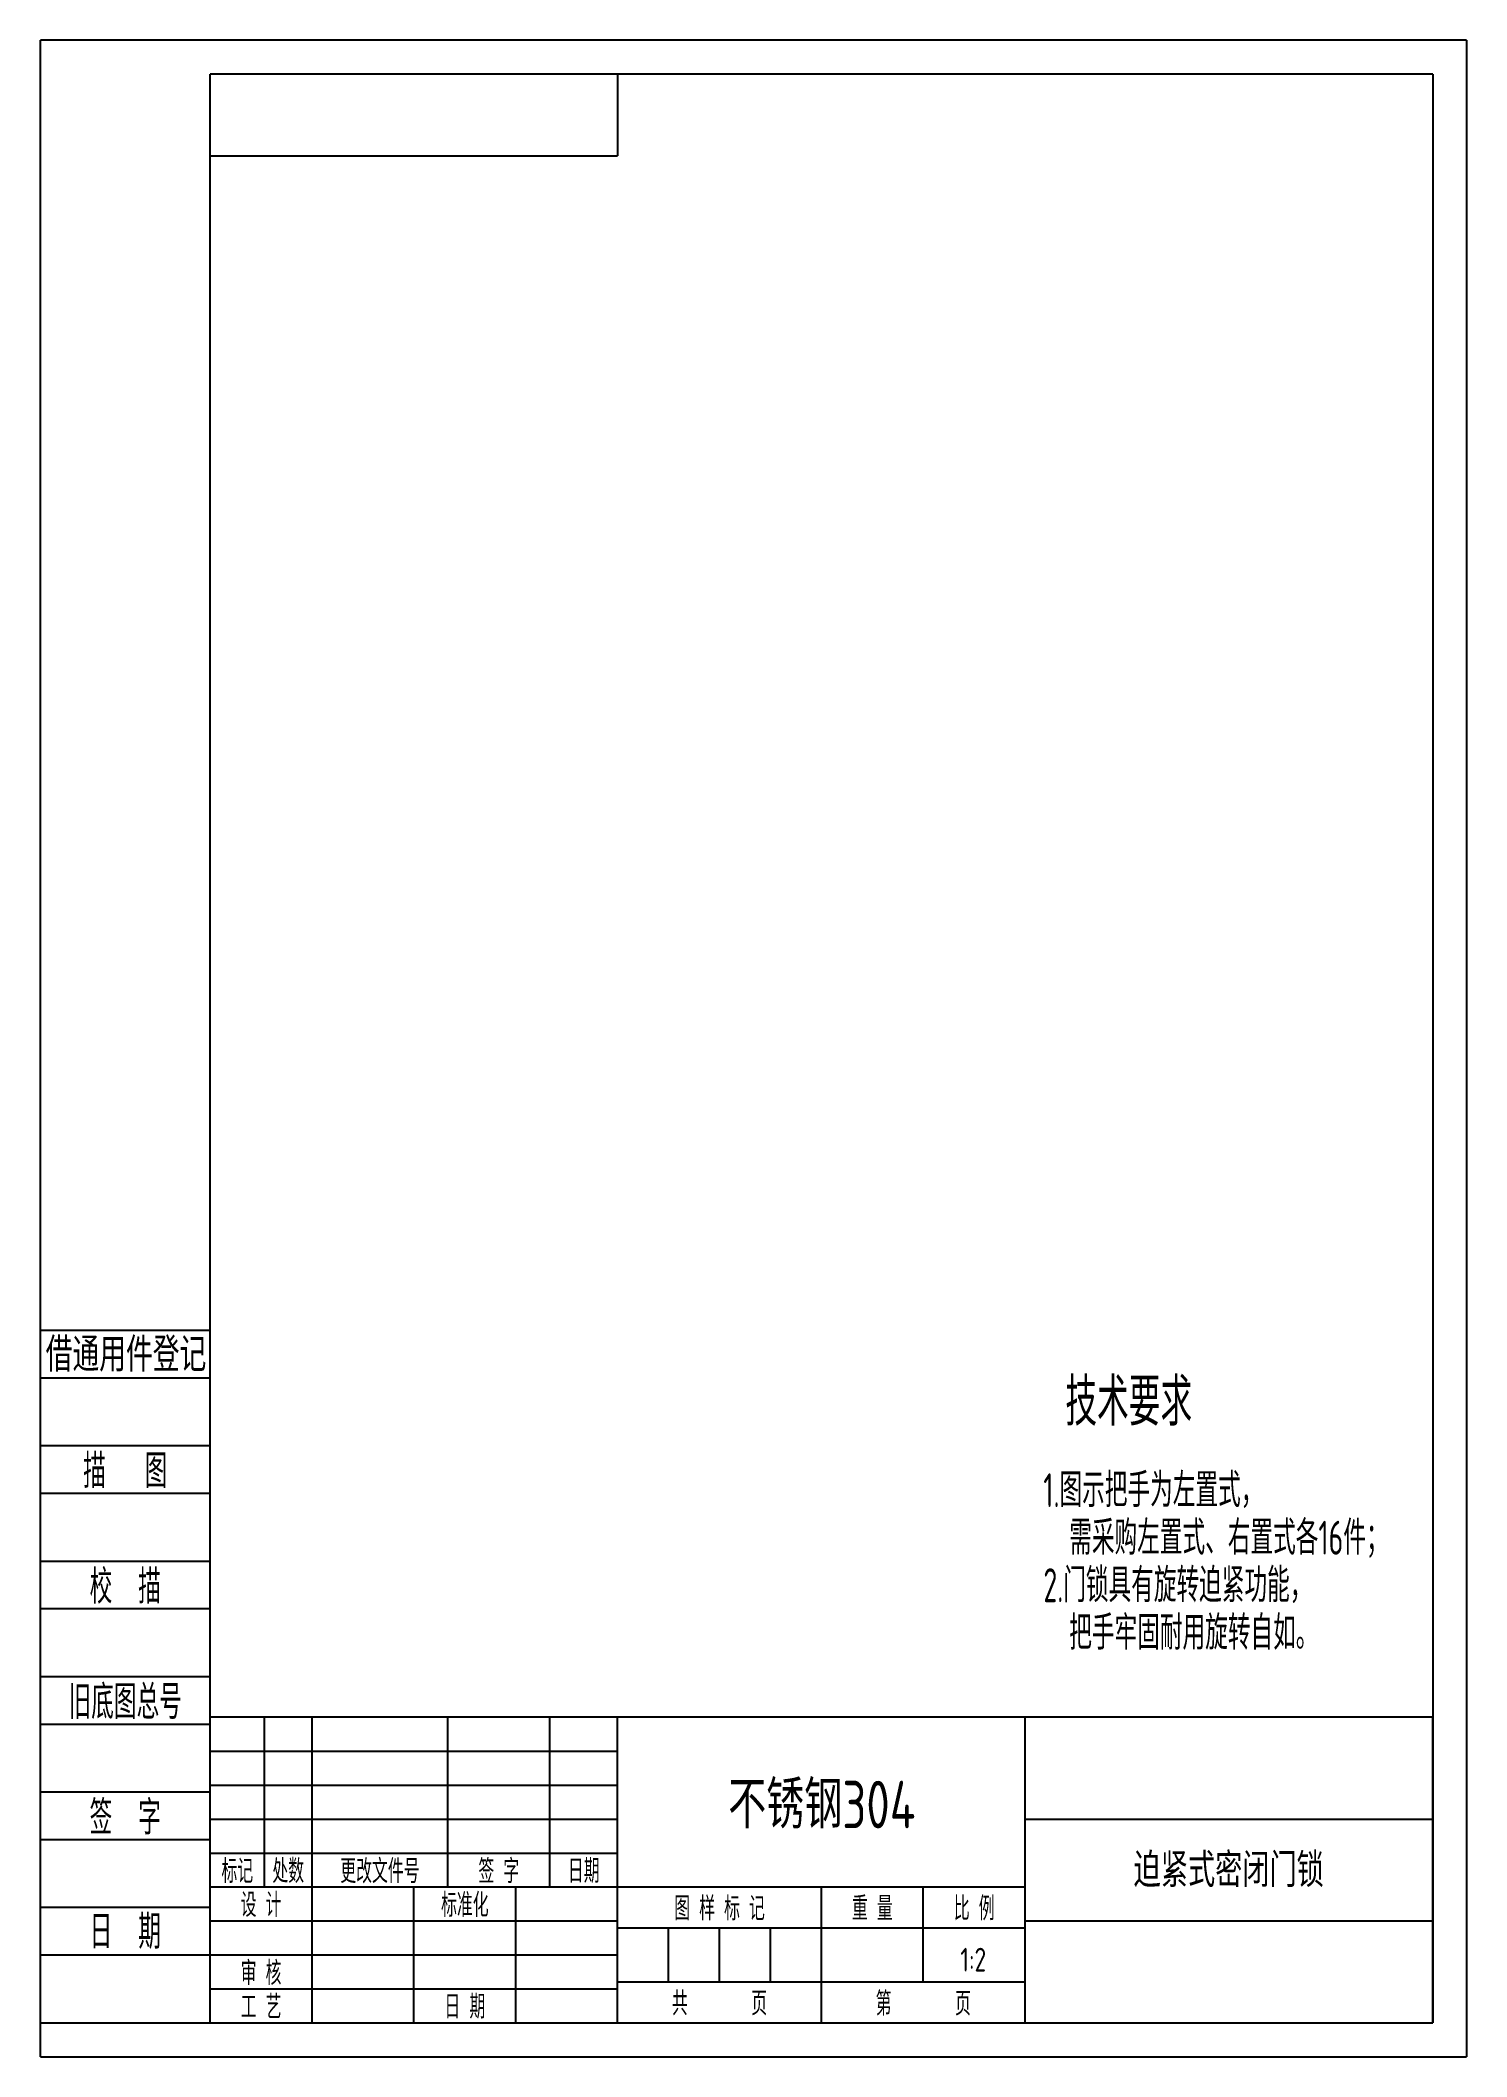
# Model space of a CAD drawing. Header units: millimetres. Extents: x -50 to 370, y -10 to 584.
import ezdxf
from ezdxf.enums import TextEntityAlignment as Align

# ---------------------------------------------------------------- set-up
doc = ezdxf.new("R2010")
doc.units = ezdxf.units.MM
doc.header["$LTSCALE"] = 20
for name, color, linetype in [('1轮廓实线层', 7, 'Continuous'), ('2细线层', 4, 'Continuous'), ('6文字层', 3, 'Continuous'), ('图框层', 7, 'Continuous')]:
    doc.layers.add(name, color=color, linetype=linetype)
doc.styles.add('PC_TEXTSTYLE', font='isocp.shx', dxfattribs={"width": 0.8, "bigfont": 'hzfs.shx'})

# ---------------------------------------------------------------- blocks, each defined once
blk = doc.blocks.new('PC_TITLE_BLOCK')
at = {"layer": '1轮廓实线层'}
for p, q in [((0, 45), (-180, 45)), ((-180, 0), (-180, 45)), ((-172, 20), (-172, 45)), ((-165, 20), (-165, 45)), ((-145, 20), (-145, 45)), ((-130, 20), (-130, 45)), ((-120, 0), (-120, 45)), ((-60, 30), (0, 30)), ((-180, 20), (-60, 20)), ((-165, 0), (-165, 20)), ((-150, 0), (-150, 20)), ((-135, 0), (-135, 20)), ((-60, 15), (0, 15)), ((-180, 0), (0, 0))]:
    blk.add_line(p, q, dxfattribs=at)
at = {"layer": '1轮廓实线层', "color": 7}
for p, q in [((-60, 0), (-60, 45)), ((-180, 25), (-120, 25))]:
    blk.add_line(p, q, dxfattribs=at)
at = {"layer": '2细线层'}
for p, q in [((-180, 40), (-120, 40)), ((-180, 35), (-120, 35)), ((-180, 30), (-120, 30)), ((-90, 0), (-90, 20)), ((-75, 6), (-75, 20)), ((-180, 15), (-120, 15)), ((-120, 14), (-60, 14)), ((-112.5, 6), (-112.5, 14)), ((-105, 6), (-105, 14)), ((-97.5, 6), (-97.5, 14)), ((-180, 10), (-120, 10)), ((-120, 6), (-60, 6)), ((-180, 5), (-120, 5))]:
    blk.add_line(p, q, dxfattribs=at)
at = {"layer": '图框层'}
blk.add_line((0, 0), (0, 45), dxfattribs=at)
at = {"layer": '6文字层', "style": 'PC_TEXTSTYLE', "width": 0.667}
for s, p in [('标记', (-176, 22.5)), ('处数', (-168.5, 22.5)), (' 更改文件号 ', (-155, 22.5)), (' 签 字 ', (-137.5, 22.5)), (' 日期 ', (-125, 22.5)), (' 设 计 ', (-172.5, 17.51)), (' 标准化 ', (-142.5, 17.51)), (' 图 样 标 记 ', (-105, 17)), (' 重 量 ', (-82.5, 17)), (' 比 例 ', (-67.5, 17)), (' 审 核 ', (-172.5, 7.5)), (' 工 艺 ', (-172.5, 2.5)), (' 日 期 ', (-142.5, 2.5)), ('共       页', (-105, 3)), ('第       页', (-75, 3))]:
    blk.add_text(s, height=3.5, dxfattribs=at).set_placement(p, align=Align.MIDDLE)
at = {"layer": '6文字层', "style": 'PC_TEXTSTYLE', "flags": 8}
for tag, height, width, p, p2 in [('企业名称', 5, 1.98445, (-54.29, 34.82), (-5.27, 34.82)), ('产品名称或材料标记', 7, 0.600652, (-113.46, 28.64), (-66.42, 28.64)), ('图样名称', 5, 2.004495, (-54.79, 19.98), (-5.27, 19.98)), ('标准化', 3.5, 1.023147, (-133.83, 15.37), (-120.75, 15.37)), ('审核', 3.5, 1.579393, (-163.99, 5.37), (-150.63, 5.37)), ('重量', 3.5, 1.408247, (-88.46, 7.54), (-76.55, 7.54)), ('比例', 3.5, 1.385287, (-73.35, 7.54), (-61.93, 7.54)), ('图样代号', 5, 2.006536, (-54.79, 5.63), (-5.52, 5.63)), ('工艺', 3.5, 1.621807, (-164.21, 0.37), (-150.89, 0.37)), ('日期', 3.5, 1.560088, (-133.83, 0.37), (-120.75, 0.37)), ('共几页', 3.5, 0.557144, (-108.07, 0.63), (-101.05, 0.63))]:
    blk.add_attdef(tag, text='', height=height, dxfattribs=dict(at, width=width)).set_placement(p, p2, align=Align.FIT)
at = {"layer": '6文字层', "style": 'PC_TEXTSTYLE', "width": 9.905045, "flags": 8}
blk.add_attdef('设计', text='', height=3.5, rotation=358.4644, dxfattribs=at).set_placement((-164.23, 15.37), (-150.37, 15), align=Align.FIT)
at = {"layer": '6文字层', "color": 3, "style": 'PC_TEXTSTYLE', "width": 0.56476, "flags": 8}
blk.add_attdef('第几页', text='', height=3.5, dxfattribs=at).set_placement((-78.29, 0.75), (-71.16, 0.75), align=Align.FIT)
at = {"layer": '6文字层', "ltscale": 10, "style": 'PC_TEXTSTYLE', "flags": 1}
blk.add_attdef('图纸张数', (-58.68, -0.49), '', height=2.5, dxfattribs=at)
blk = doc.blocks.new('PC_FJL_BLOCK')
at = {"layer": '2细线层'}
for p, q in [((-25, 102), (0, 102)), ((-25, 95), (0, 95)), ((-25, 85), (0, 85)), ((-25, 78), (0, 78)), ((-25, 68), (0, 68)), ((-25, 61), (0, 61)), ((-25, 51), (0, 51)), ((-25, 44), (0, 44)), ((-25, 34), (0, 34)), ((-25, 27), (0, 27)), ((-25, 17), (0, 17)), ((-25, 10), (0, 10)), ((-25, 0), (0, 0))]:
    blk.add_line(p, q, dxfattribs=at)
at = {"layer": '6文字层', "color": 3, "style": 'PC_TEXTSTYLE', "width": 0.715685}
blk.add_text('借通用件登记', height=5, dxfattribs=at).set_placement((-24.22, 95.91), (-0.56, 95.91), align=Align.FIT)
at = {"layer": '6文字层', "color": 3, "style": 'PC_TEXTSTYLE'}
for s, width, p in [('描   图', 0.6667, (-12.5, 81.5)), ('校  描', 0.667, (-12.5, 64.5)), ('旧底图总号', 0.667, (-12.5, 47.5)), ('签  字', 0.667, (-12.5, 30.5)), ('日  期', 0.667, (-12.49, 13.6))]:
    blk.add_text(s, height=5, dxfattribs=dict(at, width=width)).set_placement(p, align=Align.MIDDLE)
at = {"layer": '6文字层', "style": 'PC_TEXTSTYLE'}
for tag, width, p, p2 in [('借通用件登记', 0.671328, (-23.44, 86.36), (-1.25, 86.36)), ('描图', 2.120922, (-23.44, 69.36), (-1.25, 69.36)), ('校图', 2.149976, (-23.75, 52.06), (-1.25, 52.06)), ('旧底图总号', 0.761452, (-22.84, 35.67), (-1.86, 35.67)), ('签字', 2.026939, (-23.14, 18.37), (-1.56, 18.37)), ('日期', 1.89999, (-22.84, 1.37), (-2.17, 1.37))]:
    blk.add_attdef(tag, text='', height=5, dxfattribs=dict(at, width=width)).set_placement(p, p2, align=Align.FIT)
blk = doc.blocks.new('PC_TYDH_BLOCK')
at = {"layer": '2细线层', "linetype": 'Continuous'}
for p in [(60, 0), (0, -12)]:
    blk.add_line(p, (60, -12), dxfattribs=at)
at = {"layer": '6文字层', "style": 'PC_TEXTSTYLE', "width": 1.815486}
blk.add_attdef('图样代号', text='', height=7, rotation=180, dxfattribs=at).set_placement((58.24, -2.4), (2.35, -2.4), align=Align.FIT)

msp = doc.modelspace()

# ---------------------------------------------------------------- linework, layer by layer
at = {"layer": '2细线层'}
for p, q in [((-50, -10), (-50, 584)), ((370, 584), (-50, 584)), ((370, 584), (370, -10)), ((-50, -10), (370, -10))]:
    msp.add_line(p, q, dxfattribs=at)
at = {"layer": '图框层'}
for p, q in [((0, 0), (0, 574)), ((360, 574), (0, 574)), ((360, 574), (360, 0)), ((0, 0), (360, 0))]:
    msp.add_line(p, q, dxfattribs=at)

# ---------------------------------------------------------------- block references
at = {"layer": '图框层', "xscale": 2, "yscale": 2, "zscale": 2}
for name, p in [('PC_TYDH_BLOCK', (0, 574)), ('PC_FJL_BLOCK', (0, 0))]:
    msp.add_blockref(name, p, dxfattribs=at)
at = {"layer": '图框层'}
ref = msp.add_blockref('PC_TITLE_BLOCK', (360, 0), dxfattribs=dict(at, xscale=2, yscale=2, zscale=2))
ref.add_attrib('产品名称或材料标记', '不锈钢304', dxfattribs={"layer": '6文字层', "height": 14, "style": 'PC_TEXTSTYLE', "width": 0.8}).set_placement((180.12, 57.27), align=Align.CENTER)
ref.add_attrib('图样名称', '迫紧式密闭门锁', dxfattribs={"layer": '6文字层', "height": 10, "style": 'PC_TEXTSTYLE', "width": 0.8}).set_placement((299.95, 39.96), align=Align.CENTER)
ref.add_attrib('比例', '1:2', dxfattribs={"layer": '6文字层', "height": 7, "style": 'PC_TEXTSTYLE', "width": 0.8}).set_placement((224.72, 15.08), align=Align.CENTER)

# ---------------------------------------------------------------- texts
at = {"layer": '6文字层', "style": 'PC_TEXTSTYLE', "width": 0.667}
msp.add_text('技术要求', height=14, dxfattribs=at).set_placement((270.5, 189.89), align=Align.TOP_CENTER)
for s, p in [('1.图示把手为左置式，', (245.35, 161.89)), ('  需采购左置式、右置式各16件；', (245.35, 147.89)), ('2.门锁具有旋转迫紧功能，', (245.35, 133.89)), ('  把手牢固耐用旋转自如。', (245.35, 119.89))]:
    msp.add_text(s, height=10, dxfattribs=at).set_placement(p, align=Align.TOP_LEFT)

doc.saveas('drawing.dxf')
